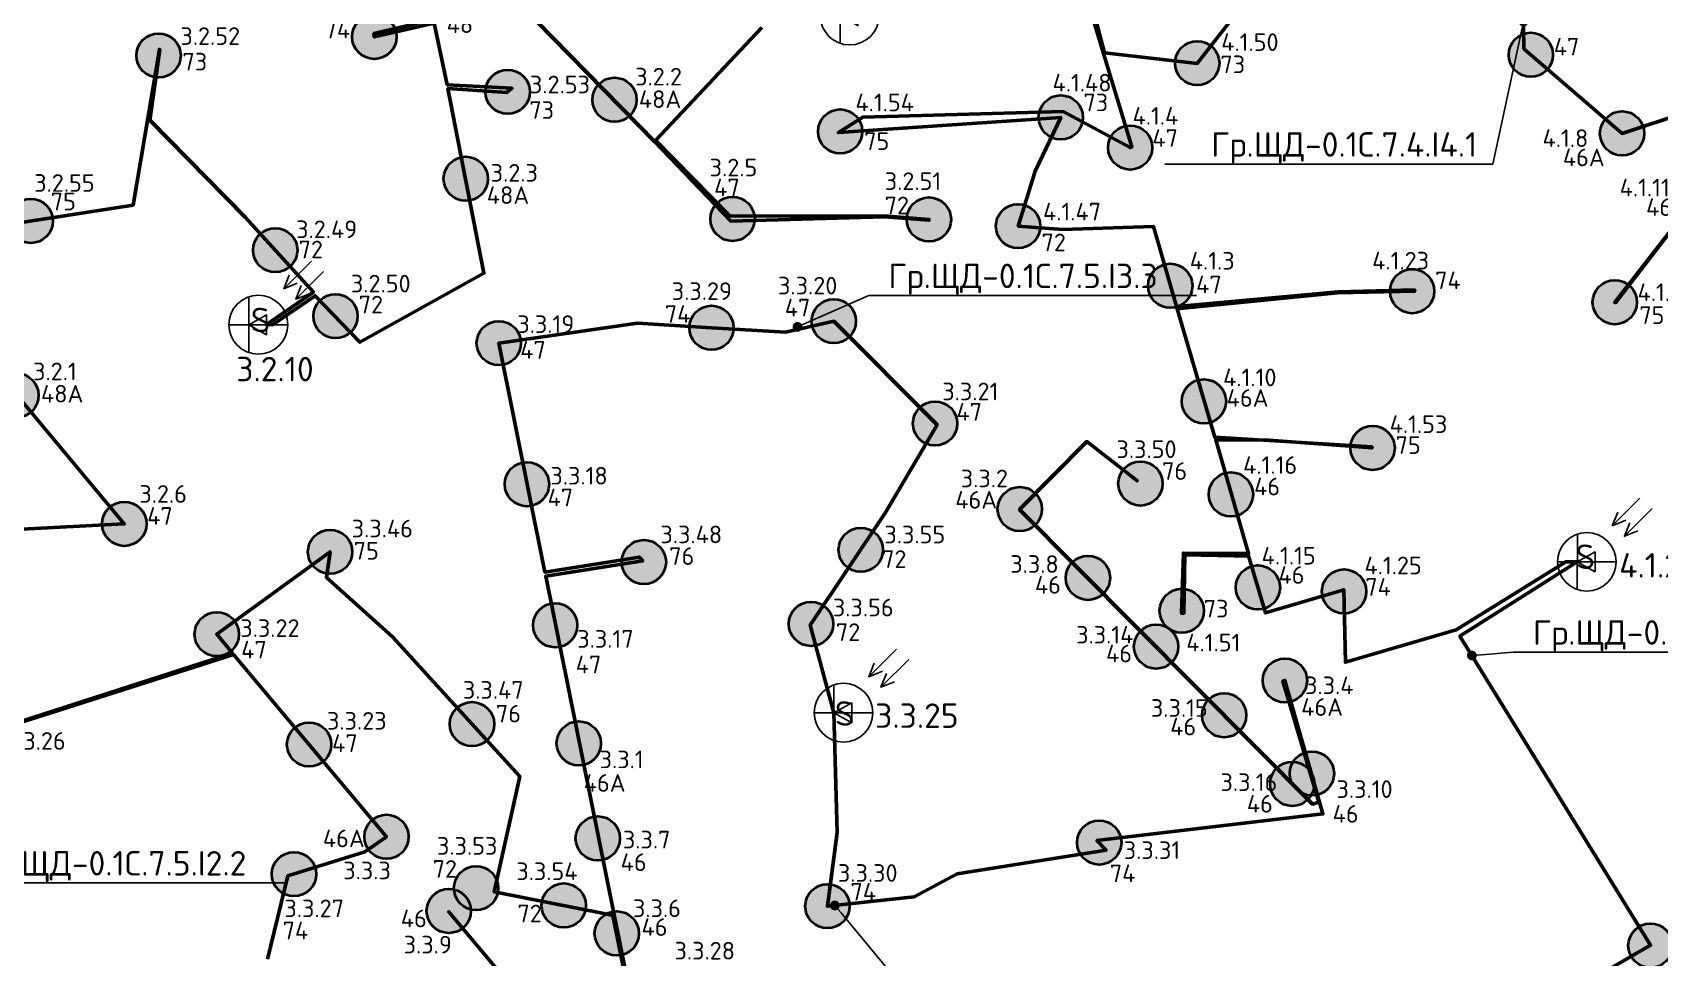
# Model space of a CAD drawing. Header units: millimetres. Extents: x -813692 to 807431, y 0 to 1813163.
# Drawn here: x 35330 to 51945, y 801777 to 811229 of the extents above; entities that cross this region are included whole.
import ezdxf
from ezdxf import colors
from ezdxf.entities.mleader import LeaderData, LeaderLine
from ezdxf.math import Vec2, Vec3

# ---------------------------------------------------------------- set-up
doc = ezdxf.new("R2010")
doc.units = ezdxf.units.MM
for name, color, linetype, lineweight in [('0_Авт.', 10, 'Continuous', 5), ('_Гр.ЩД-0.1С.7.4.I4.1', 6, 'Continuous', 50), ('_Гр.ЩД-0.1С.7.5.I2.2', 6, 'Continuous', 50), ('_Гр.ЩД-0.1С.7.5.I3.2', 6, 'Continuous', 50), ('_Гр.ЩД-0.1С.7.5.I3.3', 6, 'Continuous', 50), ('_освещение_dali', 3, 'Continuous', 50), ('A-ANNO-DIMS', 7, 'Continuous', 9), ('АР_монолит', 252, 'Continuous', 50)]:
    doc.layers.add(name, color=color, linetype=linetype, lineweight=lineweight)
for name, color, linetype, lineweight, true_color in [('DLX_LUM 1', 7, 'Continuous', 40, 0x130bf4), ('DLX_LUM 10', 7, 'Continuous', 40, 0x130bf4), ('DLX_LUM 14', 7, 'Continuous', 40, 0x130bf4), ('DLX_LUM 17', 7, 'Continuous', 40, 0x130bf4), ('DLX_LUM 18', 7, 'Continuous', 40, 0x130bf4), ('DLX_LUM 21', 7, 'Continuous', 40, 0x130bf4), ('DLX_LUM 5', 7, 'Continuous', 40, 0xfb3904), ('DLX_LUM 6', 7, 'Continuous', 40, 0x130bf4), ('DLX_LUM 8', 7, 'Continuous', 40, 0xfa2205), ('DLX_LUM 9', 7, 'Continuous', 40, 0x130bf4)]:
    doc.layers.add(name, color=color, linetype=linetype, lineweight=lineweight, true_color=true_color)
doc.layers.add('Вставка', color=252, linetype='Continuous')
doc.styles.add('GOST 2.304', font='GOST Common.ttf')
doc.styles.add('ISOCPEUR', font='isocpeur.ttf')
doc.styles.add('TableTextStyle', font='isocpeur.ttf')
doc.linetypes.add('Truba', pattern='A,3e-05,[4,MSH_7,S=1,R=0,X=0,Y=0],-3.022072', length=3.022102)
doc.linetypes.add('Проводка в лотке', pattern='A,7.5,[130,ltypeshp.shx,S=0.5,R=0,X=0,Y=0],1,[130,ltypeshp.shx,S=1,R=90,X=0,Y=-0.5],1,[130,ltypeshp.shx,S=0.5,R=0,X=0,Y=0],7.5', length=17)
doc.dimstyles.new('М-200', dxfattribs={"dimtxt": 400, "dimasz": 160, "dimexe": 200, "dimexo": 400, "dimgap": 50, "dimtad": 1, "dimdec": 0, "dimzin": 0, "dimdsep": 46, "dimtxsty": 'GOST 2.304', "dimblk": 'ARCHTICK', "dimcen": 180, "dimdle": 200, "dimadec": 0, "dimazin": 0, "dimtfac": 1, "dimtdec": 0, "dimtmove": 1, "dimatfit": 0, "dimfxl": 1, "dimtolj": 1, "dimtzin": 0, "dimarcsym": 0})

# ---------------------------------------------------------------- blocks, each defined once
blk = doc.blocks.new('_ArchTick')
at = {"color": 0, "linetype": 'ByBlock', "const_width": 0.15}
blk.add_lwpolyline([(-0.5, -0.5), (0.5, 0.5)], dxfattribs=at)
blk = doc.blocks.new('*D38')
at = {"layer": 'A-ANNO-DIMS', "color": 0, "lineweight": -2, "transparency": 16777216}
blk.add_arc((-165704, -113309), 107894, 270, 326, dxfattribs=at)
at = {"layer": 'Defpoints', "color": 0, "lineweight": 30, "transparency": 16777216}
for p in [(-165704, -113309), (-165704, -113309), (-75741, -173990), (-131171, -215528), (-165704, -221903)]:
    blk.add_point(p, dxfattribs=at)
at = {"layer": 'A-ANNO-DIMS', "color": 0, "lineweight": -2, "transparency": 16777216, "xscale": 160, "yscale": 160, "zscale": 160}
for p, rotation in [((-76255, -173643), 55.99999895826774), ((-165704, -221203), 179.9999981265246)]:
    blk.add_blockref('_ArchTick', p, dxfattribs=dict(at, rotation=rotation))
at = {"layer": 'A-ANNO-DIMS', "color": 0, "transparency": 16777216, "insert": (-114300, -207822), "char_height": 400, "attachment_point": 5, "rotation": 28.5412, "style": 'GOST 2.304'}
blk.add_mtext('\\A1;56,0%%D', dxfattribs=at)
blk = doc.blocks.new('A$C85fa3c5e')
at = {"layer": '0_Авт.', "color": 6, "lineweight": 25, "ltscale": 100}
for points in [[(5.42, 6.5), (2.59, 3.68), (3.15, 5.07)], [(5.42, 6.5), (2.59, 3.68), (3.98, 4.24)], [(6.66, 5.43), (3.83, 2.6), (4.39, 3.99)], [(6.66, 5.43), (3.83, 2.6), (5.22, 3.16)], [(-0.97, 2.84), (-0.98, -2.84)], [(-3, 0), (3, 0)], [(-0.98, 0), (0.85, 1), (0.85, -0.01)], [(-0.98, 0), (0.84, -1.02), (0.85, -0.01)]]:
    blk.add_lwpolyline(points, dxfattribs=at)
blk.add_circle((0, 0), 3, dxfattribs=at)
blk = doc.blocks.new('DIC11')
at = {"lineweight": 0, "ltscale": 100, "style": 'TableTextStyle'}
for tag, p, height in [('74', (-2752, 4217, -497), 180), ('47', (-1667, 4273, -497), 180), ('47', (-4329, 3879, -497), 180), ('47', (11, 3191, -497), 180), ('76', (1789, 2601, -497), 180), ('47', (-3991, 2330, -497), 180), ('46А', (200, 2302, -497), 180), ('75', (-6020, 1790, -497), 180), ('76', (-2868, 1730, -497), 180), ('72', (-580, 1729, -497), 180), ('46', (705, 1428, -497), 180), ('72', (-1107, 983, -497), 180), ('47', (-7158, 773, -497), 180), ('47', (-3717, 663, -497), 180), ('46', (1378, 706, -497), 180), ('46А', (3715, 188, -497), 180), ('76', (-4885, 141, -497), 180), ('47', (-6273, -174, -497), 180), ('S', (-675, -156), 250), ('46', (2141, -44, -497), 180), ('74', (-9554, -380, -497), 180), ('46А', (-3489, -569, -497), 180), ('46', (2852, -801, -497), 180), ('46', (4037, -872, -497), 180), ('72', (-5150, -1452, -497), 180), ('46', (-3251, -1388, -497), 180), ('74', (1864, -1496, -497), 180), ('46А', (-6107, -1703, -497), 180), ('72', (-4340, -1712, -497), 180), ('74', (-1055, -1729, -497), 180), ('74', (-6708, -2091, -497), 180), ('46', (-3148, -2090, -497), 180), ('46', (-5490, -2461, -497), 180), ('74', (-2724, -2523, -497), 180), ('S', (-8283, -2844), 250), ('46', (-4164, -2810, -497), 180), ('72', (-4711, -3263, -497), 180), ('46А', (-2887, -3437, -497), 180), ('76', (-6450, -3812, -497), 180), ('46', (-4167, -3981, -497), 180), ('46', (-2681, -4235, -497), 180), ('46', (-3210, -4723, -497), 180), ('72', (-3860, -4925, -497), 180), ('47.2', (1999, -5649, -497), 180), ('47.2', (-759, -7057, -497), 180), ('47.2', (3016, -7566, -497), 180), ('47.2А', (-3561, -8375, -497), 180), ('47.2', (196, -9006, -497), 180), ('47.2', (-6404, -9601, -497), 180), ('47.2', (-2670, -10353, -497), 180), ('47.2', (-9285, -10735, -497), 180), ('47.2', (-5577, -11608, -497), 180), ('47.2А', (-12580, -11902, -497), 180), ('47.2', (-14768, -12603, -497), 180), ('47.2', (-8524, -12767, -497), 180), ('47.2', (-11894, -13961, -497), 180), ('47.2', (-14132, -14677, -497), 180)]:
    blk.add_attdef(tag, p, '', height=height, dxfattribs=at)
at = {"layer": '_освещение_dali', "color": 18, "true_color": 0x000000, "style": 'TableTextStyle'}
for s, p in [('74', (-2823, 3983, -497)), ('47', (-1598, 4048, -497)), ('47', (-4300, 3616, -497)), ('47', (155, 2983, -497)), ('76', (2255, 2378, -497)), ('47', (-4020, 2108, -497)), ('46А', (143, 2084, -497)), ('75', (-6000, 1563, -497)), ('76', (-2778, 1509, -497)), ('72', (-604, 1478, -497)), ('46', (957, 1215, -497)), ('72', (-1076, 732, -497)), ('47', (-7149, 553, -497)), ('46', (1683, 514, -497)), ('47', (-3733, 401, -497)), ('76', (-4548, -101, -497)), ('46А', (3676, -34, -497)), ('46', (2338, -233, -497)), ('47', (-6221, -403, -497)), ('46А', (-3651, -809, -497)), ('46', (3121, -1022, -497)), ('46', (3997, -1125, -497)), ('46А', (-6315, -1376, -497)), ('46', (-3274, -1619, -497)), ('72', (-5194, -1688, -497)), ('74', (1722, -1733, -497)), ('74', (-927, -1920, -497)), ('72', (-4328, -2143, -497)), ('74', (-6726, -2317, -497)), ('46', (-5519, -2194, -497)), ('46', (-3061, -2282, -497))]:
    blk.add_text(s, height=180, dxfattribs=at).set_placement(p)
blk = doc.blocks.new('DIC10')
at = {"lineweight": 0, "ltscale": 100, "style": 'TableTextStyle'}
for tag, p in [('80А', (5421, 6400, -497)), ('80А', (5175, 6272, -497)), ('80А', (4683, 6016, -497)), ('80А', (4929, 6144, -497)), ('80А', (4438, 5888, -497)), ('80А', (4192, 5760, -497)), ('80А', (3946, 5633, -497)), ('80', (5657, 4425, -497)), ('80', (5166, 4170, -497)), ('80', (5412, 4297, -497)), ('80', (4920, 4042, -497)), ('80', (4674, 3914, -497)), ('80', (4428, 3787, -497)), ('80', (4183, 3659, -497)), ('80', (5862, 2558, -497)), ('80', (5616, 2431, -497)), ('80', (5125, 2175, -497)), ('80', (5370, 2303, -497)), ('80', (4879, 2047, -497)), ('80', (4633, 1919, -497)), ('80', (4387, 1791, -497)), ('80', (7701, 950, -497)), ('80', (7210, 694, -497)), ('80', (7455, 822, -497)), ('80', (6964, 566, -497)), ('80', (6718, 438, -497)), ('80', (6227, 181, -497)), ('80', (6473, 309, -497))]:
    blk.add_attdef(tag, p, '', height=180, rotation=345, dxfattribs=at)
for tag, p, height in [('48', (10262, 172, -497), 180), ('71', (10371, -633, -497), 180), ('48', (9140, -775, -497), 180), ('76', (8863, -1843, -497), 180), ('76', (11335, -2409, -497), 180), ('48А', (9660, -2696, -497), 180), ('75', (6712, -2890, -497), 180), ('48', (4652, -3312, -497), 180), ('74', (2829, -3936, -497), 180), ('48', (4108, -3924, -497), 180), ('S', (8555, -4105), 250), ('73', (1370, -4258, -497), 180), ('73', (4940, -4752, -497), 180), ('48А', (6014, -4672, -497), 180), ('48А', (4539, -5655, -497), 180), ('47', (6775, -5601, -497), 180), ('75', (-123, -5758, -497), 180), ('72', (8563, -5740, -497), 180), ('48', (-1454, -6122, -497), 180), ('74', (-3258, -6305, -497), 180), ('72', (2552, -6232, -497), 180), ('72', (3111, -6786, -497), 180), ('48', (-2001, -6927, -497), 180), ('S', (1941, -7695), 250), ('48А', (-134, -7684, -497), 180), ('76', (-1264, -7858, -497), 180), ('48А', (-1860, -8913, -497), 180), ('47', (951, -8936, -497), 180)]:
    blk.add_attdef(tag, p, '', height=height, dxfattribs=at)
at = {"layer": '_освещение_dali', "color": 18, "true_color": 0x000000, "style": 'TableTextStyle'}
for s, p in [('48', (4089, -4136, -497)), ('74', (2842, -4190, -497)), ('73', (1391, -4519, -497)), ('48А', (6052, -4902, -497)), ('73', (4933, -5013, -497)), ('47', (6821, -5804, -497)), ('75', (46, -5948, -497)), ('48А', (4499, -5883, -497)), ('72', (8562, -5988, -497)), ('72', (2577, -6438, -497)), ('72', (3191, -7001, -497)), ('48А', (-54, -7912, -497)), ('47', (1031, -9161, -497))]:
    blk.add_text(s, height=180, dxfattribs=at).set_placement(p)
blk = doc.blocks.new('DIC20')
at = {"lineweight": 0, "ltscale": 100, "style": 'TableTextStyle'}
for tag, p, height in [('46', (-6410, 8188, -497), 180), ('73', (-8231, 5896, -497), 180), ('S', (-6582, 4062), 250), ('48А', (-7843, 3489, -497), 180), ('47', (-6088, 3237, -497), 180), ('47.2А', (12145, 3233), 180), ('76', (-3761, 2855, -497), 180), ('47', (-5070, 2266, -497), 180), ('47', (6554, 2093, -497), 180), ('47', (5663, 1762, -497), 180), ('47', (-8385, 1579, -497), 180), ('47', (-3761, 1090, -497), 180), ('47.2', (13667, 1035, -497), 180), ('73', (-7051, 900, -497), 180), ('46', (-334, 786, -497), 180), ('47.2', (10029, 693, -497), 180), ('73', (-8773, 487, -497), 180), ('74', (-2555, 615, -497), 180), ('75', (-10786, 285, -497), 180), ('47', (-7957, 148, -497), 180), ('46А', (-3769, -80, -497), 180), ('46', (-145, -161, -497), 180), ('46', (-2982, -585, -497), 180), ('71', (-1214, -587, -497), 180), ('47.2А', (8628, -595, -497), 180), ('72', (-8870, -831, -497), 180), ('47.2', (11449, -948, -497), 180), ('46А', (69, -1132, -497), 180), ('47', (-7372, -1333, -497), 180), ('74', (-5509, -1332, -497), 180), ('75', (-2799, -1654, -497), 180), ('46', (-1807, -1656, -497), 180), ('47.2А', (7124, -1763, -497), 180), ('46', (-1084, -2326, -497), 180), ('47.2', (10017, -2263, -497), 180), ('46', (543, -2362, -497), 180), ('46А', (-7031, -2525, -497), 180), ('75', (-5331, -3003, -497), 180), ('46', (-318, -2997, -497), 180), ('47.2', (5629, -2919, -497), 180), ('46', (-6827, -3421, -497), 180), ('47.2', (8477, -3458, -497), 180), ('46', (-6638, -4347, -497), 180), ('74', (-5588, -4447, -497), 180), ('S', (-2987, -4480), 250), ('47.2', (6949, -4641, -497), 180), ('47.2А', (2811, -5000, -497), 180), ('73', (-7408, -5235, -497), 180), ('47.2', (264, -6748, -497), 180), ('47.2', (4071, -6767, -497), 180), ('47.2', (-2350, -8420, -497), 180), ('47.2', (1463, -8557, -497), 180), ('47.2А', (-5005, -10000, -497), 180), ('47.2', (-1207, -10264, -497), 180), ('47.2', (-3926, -11883, -497), 180)]:
    blk.add_attdef(tag, p, '', height=height, dxfattribs=at)
at = {"layer": '_Гр.ЩД-0.1С.7.4.I4.1', "color": 18, "true_color": 0x000000, "style": 'TableTextStyle'}
for s, p in [('47', (-3655, 854, -497)), ('73', (-7059, 674, -497)), ('73', (-8458, 285, -497)), ('75', (-10697, -111, -497)), ('47', (-7754, -79, -497)), ('46А', (-3562, -277, -497)), ('46', (-2712, -785, -497)), ('72', (-8886, -1146, -497)), ('47', (-7307, -1576, -497)), ('74', (-4866, -1533, -497)), ('75', (-2781, -1889, -497)), ('46А', (-6995, -2735, -497)), ('75', (-5270, -3217, -497)), ('46', (-6715, -3640, -497)), ('46', (-6466, -4544, -497)), ('74', (-5580, -4666, -497)), ('73', (-7229, -4888, -497))]:
    blk.add_text(s, height=180, dxfattribs=at).set_placement(p)
blk = doc.blocks.new('_Dot')
at = {"color": 0, "linetype": 'ByBlock', "lineweight": -2}
blk.add_line((-0.5, 0), (-1, 0), dxfattribs=at)
at = {"color": 0, "linetype": 'ByBlock', "const_width": 0.5}
blk.add_lwpolyline([(-0.25, 0, 1), (0.25, 0, 1)], format="xyb", close=True, dxfattribs=at)
blk = doc.blocks.new('A$Cab2378fa')
at = {"lineweight": 25}
h = blk.add_hatch(color=256, dxfattribs=at)
h.paths.add_polyline_path([(162, -157, 0.442338), (148, 178), (0, 0)])
h.paths.add_polyline_path([(-142, -170), (0, 0), (-163, 158, 0.430096)])
at = {"lineweight": 25, "true_color": 0xfff5f5}
h = blk.add_hatch(color=7, dxfattribs=at)
h.dxf.hatch_style = 1
h.paths.add_polyline_path([(0, 0), (-142, -170, 0.174923), (3, -222, 0.197808), (162, -157)])
h.paths.add_polyline_path([(-163, 158), (0, 0), (148, 178, 0.175398), (3, 230, 0.209014)])
blk.add_circle((3, 4), 226)
blk = doc.blocks.new('Оси200')
at = {"layer": 'A-ANNO-DIMS'}
dim = blk.add_angular_dim_2l(base=(-131171, -215527.9), line1=((-165703.8, -113309.3), (-75741.3, -173989.8)), line2=((-165703.8, -113309.3), (-165703.8, -221903.3)), text='56,0%%D', dimstyle='М-200', override={"dimadec": 2, "dimtmove": 2}, dxfattribs=at)
dim.commit()
dim.dimension.update_dxf_attribs({"geometry": '*D38', "text_midpoint": (-114299.5, -207822), "dimtype": 130})
blk = doc.blocks.new('A$C6724712c')
at = {"layer": 'A-ANNO-DIMS', "color": 18, "lineweight": 0, "true_color": 0x000000}
blk.add_blockref('Оси200', (433047.4, 279674.7), dxfattribs=at)

msp = doc.modelspace()

# ---------------------------------------------------------------- block references
at = {"layer": 'Вставка', "linetype": 'Truba', "lineweight": 30, "ltscale": 100}
msp.add_blockref('A$C6724712c', (-266052.4, 717506.5), dxfattribs=at)

# ---------------------------------------------------------------- next in the draw order: linework, layer by layer
at = {"layer": '_Гр.ЩД-0.1С.7.4.I4.1', "ltscale": 100}
for points in [[(50532.1, 812910.4), (50560.5, 811063.5), (51562.9, 810198.5), (51769.6, 810266.1), (52514.5, 810512)], [(49159.3, 800339.7), (51854.7, 801903.1), (50944.1, 803379.3), (49906.3, 805061.8), (51105.6, 805821), (50987.3, 805821), (49867.2, 805125.1), (48738.5, 804793.6), (48720.8, 805535.2), (47921, 805298.6), (47749.3, 805883.3), (47600.8, 805883.3), (47096.2, 805891.4), (47086.6, 805292.6), (47063.9, 805294.4), (47083.5, 805909.7), (47749.3, 805904.8), (47413.4, 807067.3), (47960.3, 807062.8), (49006.5, 806984.1), (49010, 806995.3), (47402.9, 807092.7), (47018.6, 808404.7), (48661.3, 808568.7), (49446.6, 808585.5), (49444.6, 808599.2), (48661, 808580.1), (47011.3, 808429.2), (46777.8, 809246.8), (45848.9, 809214.7), (45396, 809251.3), (45570.6, 809813.4), (45830.3, 810362), (43560.2, 810207.2), (43810.5, 810364.6), (45855.8, 810420.6), (46539.4, 810053.3), (46556.5, 810059.7), (46129.6, 811465)], [(46157.6, 811473.1), (46278.1, 811022.3), (47225.3, 810913.6), (47597.4, 811393.9)], [(52138.8, 809306.8), (51488.1, 808472.6), (51496.2, 808467.7), (52319.7, 809534.9)]]:
    msp.add_lwpolyline(points, dxfattribs=at)
at = {"layer": '_Гр.ЩД-0.1С.7.5.I3.2', "ltscale": 100}
for points in [[(42778.8, 811281.2), (41692.4, 810124.2), (42452, 809351.1), (44030.4, 809355.9), (44484.9, 809318.9), (44484.2, 809310.6), (44029.5, 809344.7), (42460.3, 809302.7), (41680.2, 810116.4), (39268.3, 812580.2)], [(39425.3, 811362), (38816.1, 811218.6), (38820.6, 811184.4), (39433.3, 811323.4), (39564.5, 810694.6), (40225.6, 810660.3), (40173.1, 810614.7), (39571.6, 810656.2), (39940.3, 808769.2), (38672.7, 808064.1), (38217, 808539.6), (37779.9, 808243.6), (37721, 808244.3), (38198.6, 808577.3), (37502, 809341.7), (36526.9, 810335), (36629, 811056.5), (36625.1, 811057), (36357.1, 809465.2), (34266.1, 809141.1)], [(34050.2, 808866.3), (36267.5, 806207.8), (34371.2, 806110.1)]]:
    msp.add_lwpolyline(points, dxfattribs=at)
at = {"layer": '_Гр.ЩД-0.1С.7.5.I3.3', "ltscale": 100}
for points in [[(46620.8, 806639.8), (46095.7, 807049.6), (45410.9, 806354.4), (48400, 803344.2), (48466, 803365.6), (48099.1, 804601), (48120.2, 804608.1), (48508.5, 803245), (46200.1, 802971.1), (46293.5, 802873.3), (44774, 802631.5), (44332.5, 802396.7), (43447.4, 802301.5), (43545.6, 803053.1), (43514, 804278.9), (43272.2, 805174.5), (44039.5, 806323.4), (44568, 807221.4), (43512.8, 808279), (43020.3, 808166.6), (42263.6, 808212.2), (41507, 808257.5), (40091.4, 808054.5), (40563.5, 805716.2), (41527.4, 805869.7), (41561.1, 805829.9), (40571.8, 805675), (41417.3, 801487.1)], [(41684.5, 800082.1), (41255.9, 802205.6), (41163.1, 802227.5), (40044.5, 802448), (40306.1, 803628), (39004.6, 805053.8), (38331, 805660.4), (38368.3, 805922.8), (37211.1, 805080.6), (37373.3, 804886.3), (34795, 804056.7)], [(34796.2, 804049.8), (35527.2, 804280.5), (37381.7, 804873.1), (38944.7, 803010.7), (38723.1, 802857), (37937.9, 802611.5), (37730.8, 801761.4)], [(40062.2, 801671.7), (39578.7, 802247), (41456.4, 800012.7)]]:
    msp.add_lwpolyline(points, dxfattribs=at)

# ---------------------------------------------------------------- next in the draw order: block references
at = {"layer": '0_Авт.', "color": 3, "linetype": 'Проводка в лотке', "ltscale": 100, "xscale": 100, "yscale": 100, "zscale": 100}
for p in [(43675.4, 811402.2), (37636.1, 808243.6), (51203.2, 805821), (43611.6, 804278.8)]:
    msp.add_blockref('A$C85fa3c5e', p, dxfattribs=at)
at = {"layer": '_Гр.ЩД-0.1С.7.4.I4.1', "color": 3, "lineweight": 0}
ref = msp.add_blockref('DIC20', (54520, 810140), dxfattribs=at)
ref.add_attrib('S', '4.1.21', (51533, 805659.9), dxfattribs={"layer": '0', "lineweight": 0, "ltscale": 100, "height": 250, "style": 'TableTextStyle'})
ref.add_attrib('74', '4.1.23', (49010.9, 808807.7, -497), dxfattribs={"layer": '0', "lineweight": 0, "ltscale": 100, "height": 180, "style": 'TableTextStyle'})
ref.add_attrib('74', '4.1.25', (48932.2, 805693.2, -497), dxfattribs={"layer": '0', "lineweight": 0, "ltscale": 100, "height": 180, "style": 'TableTextStyle'})
ref.add_attrib('47', '4.1.3', (47148.1, 808806.6, -497), dxfattribs={"layer": '0', "lineweight": 0, "ltscale": 100, "height": 180, "style": 'TableTextStyle'})
ref.add_attrib('47', '4.1.4', (46563.5, 810287.5, -497), dxfattribs={"layer": '0', "lineweight": 0, "ltscale": 100, "height": 180, "style": 'TableTextStyle'})
ref.add_attrib('46А', '4.1.8', (50750.8, 810059.7, -497), dxfattribs={"layer": '0', "lineweight": 0, "ltscale": 100, "height": 180, "style": 'TableTextStyle'})
ref.add_attrib('46А', '4.1.10', (47488.8, 807614.7, -497), dxfattribs={"layer": '0', "lineweight": 0, "ltscale": 100, "height": 180, "style": 'TableTextStyle'})
ref.add_attrib('46', '4.1.11', (51538.4, 809555.1, -497), dxfattribs={"layer": '0', "lineweight": 0, "ltscale": 100, "height": 180, "style": 'TableTextStyle'})
ref.add_attrib('46', '4.1.15', (47881.8, 805793, -497), dxfattribs={"layer": '0', "lineweight": 0, "ltscale": 100, "height": 180, "style": 'TableTextStyle'})
ref.add_attrib('46', '4.1.16', (47693, 806719, -497), dxfattribs={"layer": '0', "lineweight": 0, "ltscale": 100, "height": 180, "style": 'TableTextStyle'})
ref.add_attrib('72', '4.1.47', (45649.6, 809309, -497), dxfattribs={"layer": '0', "lineweight": 0, "ltscale": 100, "height": 180, "style": 'TableTextStyle'})
ref.add_attrib('73', '4.1.48', (45746.8, 810626.6, -497), dxfattribs={"layer": '0', "lineweight": 0, "ltscale": 100, "height": 180, "style": 'TableTextStyle'})
ref.add_attrib('73', '4.1.50', (47469.3, 811040.5, -497), dxfattribs={"layer": '0', "lineweight": 0, "ltscale": 100, "height": 180, "style": 'TableTextStyle'})
ref.add_attrib('73', '4.1.51', (47112.3, 804905.2, -497), dxfattribs={"layer": '0', "lineweight": 0, "ltscale": 100, "height": 180, "style": 'TableTextStyle'})
ref.add_attrib('75', '4.1.52', (51721.1, 808485.6, -497), dxfattribs={"layer": '0', "lineweight": 0, "ltscale": 100, "height": 180, "style": 'TableTextStyle'})
ref.add_attrib('75', '4.1.53', (49189.3, 807136.9, -497), dxfattribs={"layer": '0', "lineweight": 0, "ltscale": 100, "height": 180, "style": 'TableTextStyle'})
ref.add_attrib('75', '4.1.54', (43733.8, 810424.5, -497), dxfattribs={"layer": '0', "lineweight": 0, "ltscale": 100, "height": 180, "style": 'TableTextStyle'})
at = {"layer": '_Гр.ЩД-0.1С.7.5.I3.2', "lineweight": 0}
ref = msp.add_blockref('DIC10', (35470, 815360), dxfattribs=at)
ref.add_attrib('S', '3.2.10', (37410.8, 807665.1), dxfattribs={"layer": '0', "lineweight": 0, "ltscale": 100, "height": 250, "style": 'TableTextStyle'})
ref.add_attrib('48А', '3.2.1', (35335.6, 807676, -497), dxfattribs={"layer": '0', "lineweight": 0, "ltscale": 100, "height": 180, "style": 'TableTextStyle'})
ref.add_attrib('48А', '3.2.2', (41484.1, 810688.1, -497), dxfattribs={"layer": '0', "lineweight": 0, "ltscale": 100, "height": 180, "style": 'TableTextStyle'})
ref.add_attrib('48А', '3.2.3', (40009.3, 809705.2, -497), dxfattribs={"layer": '0', "lineweight": 0, "ltscale": 100, "height": 180, "style": 'TableTextStyle'})
ref.add_attrib('47', '3.2.5', (42245.2, 809759.3, -497), dxfattribs={"layer": '0', "lineweight": 0, "ltscale": 100, "height": 180, "style": 'TableTextStyle'})
ref.add_attrib('47', '3.2.6', (36420.9, 806423.9, -497), dxfattribs={"layer": '0', "lineweight": 0, "ltscale": 100, "height": 180, "style": 'TableTextStyle'})
ref.add_attrib('72', '3.2.49', (38021.9, 809128.3, -497), dxfattribs={"layer": '0', "lineweight": 0, "ltscale": 100, "height": 180, "style": 'TableTextStyle'})
ref.add_attrib('72', '3.2.50', (38581.3, 808573.5, -497), dxfattribs={"layer": '0', "lineweight": 0, "ltscale": 100, "height": 180, "style": 'TableTextStyle'})
ref.add_attrib('72', '3.2.51', (44033.2, 809620.1, -497), dxfattribs={"layer": '0', "lineweight": 0, "ltscale": 100, "height": 180, "style": 'TableTextStyle'})
ref.add_attrib('73', '3.2.52', (36840.4, 811102.5, -497), dxfattribs={"layer": '0', "lineweight": 0, "ltscale": 100, "height": 180, "style": 'TableTextStyle'})
ref.add_attrib('73', '3.2.53', (40409.6, 810607.7, -497), dxfattribs={"layer": '0', "lineweight": 0, "ltscale": 100, "height": 180, "style": 'TableTextStyle'})
ref.add_attrib('75', '3.2.55', (35347, 809601.5, -497), dxfattribs={"layer": '0', "lineweight": 0, "ltscale": 100, "height": 180, "style": 'TableTextStyle'})
at = {"layer": '_Гр.ЩД-0.1С.7.5.I3.3', "lineweight": 0}
ref = msp.add_blockref('DIC11', (44610, 804280), dxfattribs=at)
ref.add_attrib('S', '3.3.25', (43935.4, 804123.6), dxfattribs={"layer": '0', "lineweight": 0, "ltscale": 100, "height": 250, "style": 'TableTextStyle'})
ref.add_attrib('74', '3.3.26', (35055.9, 803899.9, -497), dxfattribs={"layer": '0', "lineweight": 0, "ltscale": 100, "height": 180, "style": 'TableTextStyle'})
ref.add_attrib('74', '3.3.27', (37902.4, 802189.1, -497), dxfattribs={"layer": '0', "lineweight": 0, "ltscale": 100, "height": 180, "style": 'TableTextStyle'})
ref.add_attrib('74', '3.3.28', (41886.2, 801756.7, -497), dxfattribs={"layer": '0', "lineweight": 0, "ltscale": 100, "height": 180, "style": 'TableTextStyle'})
ref.add_attrib('74', '3.3.29', (41858.1, 808496.5, -497), dxfattribs={"layer": '0', "lineweight": 0, "ltscale": 100, "height": 180, "style": 'TableTextStyle'})
ref.add_attrib('74', '3.3.30', (43554.5, 802550.6, -497), dxfattribs={"layer": '0', "lineweight": 0, "ltscale": 100, "height": 180, "style": 'TableTextStyle'})
ref.add_attrib('74', '3.3.31', (46474.1, 802784.2, -497), dxfattribs={"layer": '0', "lineweight": 0, "ltscale": 100, "height": 180, "style": 'TableTextStyle'})
ref.add_attrib('47', '3.3.17', (40892.9, 804943, -497), dxfattribs={"layer": '0', "lineweight": 0, "ltscale": 100, "height": 180, "style": 'TableTextStyle'})
ref.add_attrib('47', '3.3.18', (40618.7, 806610, -497), dxfattribs={"layer": '0', "lineweight": 0, "ltscale": 100, "height": 180, "style": 'TableTextStyle'})
ref.add_attrib('47', '3.3.19', (40280.6, 808159.3, -497), dxfattribs={"layer": '0', "lineweight": 0, "ltscale": 100, "height": 180, "style": 'TableTextStyle'})
ref.add_attrib('47', '3.3.20', (42943.3, 808552.6, -497), dxfattribs={"layer": '0', "lineweight": 0, "ltscale": 100, "height": 180, "style": 'TableTextStyle'})
ref.add_attrib('47', '3.3.21', (44620.9, 807471.1, -497), dxfattribs={"layer": '0', "lineweight": 0, "ltscale": 100, "height": 180, "style": 'TableTextStyle'})
ref.add_attrib('47', '3.3.22', (37451.8, 805053.3, -497), dxfattribs={"layer": '0', "lineweight": 0, "ltscale": 100, "height": 180, "style": 'TableTextStyle'})
ref.add_attrib('47', '3.3.23', (38337.1, 804105.6, -497), dxfattribs={"layer": '0', "lineweight": 0, "ltscale": 100, "height": 180, "style": 'TableTextStyle'})
ref.add_attrib('46А', '3.3.1', (41121.2, 803711.4, -497), dxfattribs={"layer": '0', "lineweight": 0, "ltscale": 100, "height": 180, "style": 'TableTextStyle'})
ref.add_attrib('46А', '3.3.2', (44809.6, 806582.2, -497), dxfattribs={"layer": '0', "lineweight": 0, "ltscale": 100, "height": 180, "style": 'TableTextStyle'})
ref.add_attrib('46А', '3.3.3', (38503.3, 802576.7, -497), dxfattribs={"layer": '0', "lineweight": 0, "ltscale": 100, "height": 180, "style": 'TableTextStyle'})
ref.add_attrib('46А', '3.3.4', (48325.5, 804468.3, -497), dxfattribs={"layer": '0', "lineweight": 0, "ltscale": 100, "height": 180, "style": 'TableTextStyle'})
ref.add_attrib('46', '3.3.6', (41462, 802190.2, -497), dxfattribs={"layer": '0', "lineweight": 0, "ltscale": 100, "height": 180, "style": 'TableTextStyle'})
ref.add_attrib('46', '3.3.7', (41359, 802891.8, -497), dxfattribs={"layer": '0', "lineweight": 0, "ltscale": 100, "height": 180, "style": 'TableTextStyle'})
ref.add_attrib('46', '3.3.8', (45314.6, 805707.9, -497), dxfattribs={"layer": '0', "lineweight": 0, "ltscale": 100, "height": 180, "style": 'TableTextStyle'})
ref.add_attrib('46', '3.3.9', (39120.4, 801818.6, -497), dxfattribs={"layer": '0', "lineweight": 0, "ltscale": 100, "height": 180, "style": 'TableTextStyle'})
ref.add_attrib('46', '3.3.10', (48646.7, 803407.9, -497), dxfattribs={"layer": '0', "lineweight": 0, "ltscale": 100, "height": 180, "style": 'TableTextStyle'})
ref.add_attrib('46', '3.3.14', (45987.8, 804985.5, -497), dxfattribs={"layer": '0', "lineweight": 0, "ltscale": 100, "height": 180, "style": 'TableTextStyle'})
ref.add_attrib('46', '3.3.15', (46750.8, 804236.5, -497), dxfattribs={"layer": '0', "lineweight": 0, "ltscale": 100, "height": 180, "style": 'TableTextStyle'})
ref.add_attrib('46', '3.3.16', (47462.1, 803478.9, -497), dxfattribs={"layer": '0', "lineweight": 0, "ltscale": 100, "height": 180, "style": 'TableTextStyle'})
ref.add_attrib('76', '3.3.47', (39724.6, 804421.5, -497), dxfattribs={"layer": '0', "lineweight": 0, "ltscale": 100, "height": 180, "style": 'TableTextStyle'})
ref.add_attrib('76', '3.3.48', (41742.2, 806010.3, -497), dxfattribs={"layer": '0', "lineweight": 0, "ltscale": 100, "height": 180, "style": 'TableTextStyle'})
ref.add_attrib('76', '3.3.50', (46399.5, 806881.2, -497), dxfattribs={"layer": '0', "lineweight": 0, "ltscale": 100, "height": 180, "style": 'TableTextStyle'})
ref.add_attrib('72', '3.3.53', (39460.5, 802827.8, -497), dxfattribs={"layer": '0', "lineweight": 0, "ltscale": 100, "height": 180, "style": 'TableTextStyle'})
ref.add_attrib('72', '3.3.54', (40270.5, 802568.2, -497), dxfattribs={"layer": '0', "lineweight": 0, "ltscale": 100, "height": 180, "style": 'TableTextStyle'})
ref.add_attrib('72', '3.3.55', (44029.5, 806009.3, -497), dxfattribs={"layer": '0', "lineweight": 0, "ltscale": 100, "height": 180, "style": 'TableTextStyle'})
ref.add_attrib('72', '3.3.56', (43503.1, 805263.4, -497), dxfattribs={"layer": '0', "lineweight": 0, "ltscale": 100, "height": 180, "style": 'TableTextStyle'})
ref.add_attrib('75', '3.3.46', (38589.6, 806070.3, -497), dxfattribs={"layer": '0', "lineweight": 0, "ltscale": 100, "height": 180, "style": 'TableTextStyle'})
at = {"layer": 'DLX_LUM 1', "ltscale": 100}
for p in [(38817.6, 811180.5), (49416.1, 808581.2), (42260.7, 808208.3), (48720.6, 805514.1), (46220.3, 802947.6), (37997.3, 802625.1), (43444.4, 802297.6)]:
    msp.add_blockref('A$Cab2378fa', p, dxfattribs=at)
at = {"layer": 'DLX_LUM 10', "ltscale": 100}
for p in [(46641.5, 806615.8), (41570.5, 805814.5), (39815.2, 804158.3)]:
    msp.add_blockref('A$Cab2378fa', p, dxfattribs=at)
at = {"layer": 'DLX_LUM 14', "ltscale": 100}
for p in [(44481.9, 809315), (45391.3, 809246.8), (37806.2, 809000.8), (38420.9, 808327.1), (43784.7, 805939.3), (43277.2, 805181.5), (39856.9, 802481.5), (40751.8, 802305.4)]:
    msp.add_blockref('A$Cab2378fa', p, dxfattribs=at)
at = {"layer": 'DLX_LUM 17', "ltscale": 100}
for p in [(36614.9, 810990.4), (47221.2, 810911.9), (40179.2, 810618.8), (45827.4, 810358.1), (47063.1, 805316.3)]:
    msp.add_blockref('A$Cab2378fa', p, dxfattribs=at)
at = {"layer": 'DLX_LUM 18', "ltscale": 100}
for p in [(43575.3, 810214.6), (35308.7, 809299.3), (51485.1, 808468.7), (49012.4, 806979.7), (38365.4, 805918.9)]:
    msp.add_blockref('A$Cab2378fa', p, dxfattribs=at)
at = {"layer": 'DLX_LUM 21', "ltscale": 100}
msp.add_blockref('A$Cab2378fa', (51849.5, 801894.2), dxfattribs=at)
at = {"layer": 'DLX_LUM 5', "ltscale": 100}
for p in [(41270.6, 810538.7), (39751.6, 809731.1), (35163.3, 807517.3)]:
    msp.add_blockref('A$Cab2378fa', p, dxfattribs=at)
at = {"layer": 'DLX_LUM 6', "ltscale": 100}
for p in [(50628.5, 810998), (46536.5, 810049.4), (42475.8, 809319.9), (46946.3, 808637.7), (43509.8, 808275.1), (40088.4, 808050.5), (44543.8, 807230.2), (40376.5, 806609), (36264.6, 806203.9), (40664.5, 805167.5), (37208.1, 805076.7), (38151.7, 803949.6)]:
    msp.add_blockref('A$Cab2378fa', p, dxfattribs=at)
at = {"layer": 'DLX_LUM 8', "ltscale": 100}
for p in [(51559.9, 810194.6), (47289.2, 807456.4), (45409, 806355.9), (48117.2, 804604.2), (40905.6, 803961.4), (38941.7, 803006.8)]:
    msp.add_blockref('A$Cab2378fa', p, dxfattribs=at)
at = {"layer": 'DLX_LUM 9', "ltscale": 100}
for p in [(47565.2, 806505.7), (46105.5, 805652.3), (47841.2, 805554.9), (46801.2, 804949.7), (47496.4, 804248.1), (48393.2, 803653.4), (48191.5, 803546.5), (41099.5, 802990.6), (39578.1, 802248.4), (41293.5, 802019.8)]:
    msp.add_blockref('A$Cab2378fa', p, dxfattribs=at)

# ---------------------------------------------------------------- next in the draw order: texts
at = {"layer": 'Defpoints', "color": 61, "true_color": 0xd4e480, "style": 'TableTextStyle'}
msp.add_text('S', height=250, dxfattribs=at).set_placement((37559.4, 808166.4))
at = {"layer": 'Defpoints', "color": 133, "true_color": 0x8bcad4, "style": 'TableTextStyle'}
msp.add_text('S', height=250, dxfattribs=at).set_placement((51088.9, 805747.7))
at = {"layer": 'Defpoints', "color": 71, "true_color": 0xc4e280, "style": 'TableTextStyle'}
msp.add_text('S', height=250, dxfattribs=at).set_placement((43524.7, 804145.4))

# ---------------------------------------------------------------- next in the draw order: leaders
at = {"layer": '_Гр.ЩД-0.1С.7.4.I4.1'}
ml = msp.add_multileader_mtext('Standard', dxfattribs=at)
ml.set_content('Гр.ЩД-0.1С.7.4.I4.1', color=256, style='ISOCPEUR')
ml.set_leader_properties()
ml.set_arrow_properties(name='DOT')
ml.build(insert=Vec2(0, 0))
ml.multileader.update_dxf_attribs({"has_dogleg": 0, "text_left_attachment_type": 6, "text_right_attachment_type": 6, "arrow_head_size": 100})
ctx = ml.context
ctx.base_point, ctx.char_height, ctx.arrow_head_size, ctx.landing_gap_size, ctx.plane_origin = Vec3(47166.7, 809885.5), 250, 100, 200, Vec3(134466.8, 940368.3)
ctx.left_attachment, ctx.right_attachment = 6, 6
notes = []
notes.append((ctx, [(1, (1, 1, 0), (50249.7, 809885.5), (-1, 0), 8, [(1, [(50556.3, 811341)], 0, [])])]))
ctx.mtext.insert, ctx.mtext.flow_direction = Vec3(47366.7, 810210.5), 5
ml = msp.add_multileader_mtext('Standard', dxfattribs=at)
ml.set_content('Гр.ЩД-0.1С.7.4.I4.1', color=256, style='ISOCPEUR')
ml.set_leader_properties()
ml.set_arrow_properties(name='DOT')
ml.build(insert=Vec2(0, 0))
ml.multileader.update_dxf_attribs({"has_dogleg": 0, "text_left_attachment_type": 6, "text_right_attachment_type": 6, "arrow_head_size": 100})
ctx = ml.context
ctx.base_point, ctx.char_height, ctx.arrow_head_size, ctx.landing_gap_size, ctx.plane_origin = Vec3(50452.2, 804898.8), 250, 100, 200, Vec3(137752.3, 935381.7)
ctx.left_attachment, ctx.right_attachment = 6, 6
notes.append((ctx, [(0, (1, 1, 0), (50444.2, 804898.8), (1, 0), 8, [(1, [(50028.8, 804863.2)], 0, [])])]))
ctx.mtext.insert, ctx.mtext.flow_direction = Vec3(50652.2, 805223.8), 5
at = {"layer": '_Гр.ЩД-0.1С.7.5.I2.2'}
ml = msp.add_multileader_mtext('Standard', dxfattribs=at)
ml.set_content('Гр.ЩД-0.1С.7.5.I2.2', color=256, style='ISOCPEUR')
ml.set_leader_properties()
ml.set_arrow_properties(name='DOT')
ml.build(insert=Vec2(0, 0))
ml.multileader.update_dxf_attribs({"has_dogleg": 0, "text_left_attachment_type": 6, "text_right_attachment_type": 6, "arrow_head_size": 100})
ctx = ml.context
ctx.base_point, ctx.char_height, ctx.arrow_head_size, ctx.landing_gap_size, ctx.plane_origin = Vec3(34573.5, 802539.9), 250, 100, 200, Vec3(119016.8, 930310.5)
ctx.left_attachment, ctx.right_attachment = 6, 6
notes.append((ctx, [(0, (1, 1, 0), (34565.5, 802539.9), (1, 0), 8, [(1, [(33880.8, 802928.7)], 0, [])])]))
ctx.mtext.insert, ctx.mtext.flow_direction = Vec3(34773.5, 802864.9), 5
at = {"layer": '_Гр.ЩД-0.1С.7.5.I3.3'}
ml = msp.add_multileader_mtext('Standard', dxfattribs=at)
ml.set_content('Гр.ЩД-0.1С.7.5.I3.3', color=256, style='ISOCPEUR')
ml.set_leader_properties()
ml.set_arrow_properties(name='DOT')
ml.build(insert=Vec2(0, 0))
ml.multileader.update_dxf_attribs({"has_dogleg": 0, "text_left_attachment_type": 6, "text_right_attachment_type": 6, "arrow_head_size": 100})
ctx = ml.context
ctx.base_point, ctx.char_height, ctx.arrow_head_size, ctx.landing_gap_size, ctx.plane_origin = Vec3(43869.5, 808542), 250, 100, 200, Vec3(127792.2, 936205.5)
ctx.left_attachment, ctx.right_attachment = 6, 6
notes.append((ctx, [(0, (1, 1, 0), (43861.5, 808542), (1, 0), 8, [(1, [(43142.5, 808221.1)], 0, [])])]))
ctx.mtext.insert, ctx.mtext.flow_direction = Vec3(44069.5, 808867), 5
ml = msp.add_multileader_mtext('Standard', dxfattribs=at)
ml.set_content('Гр.ЩД-0.1С.7.5.I3.3', color=256, style='ISOCPEUR')
ml.set_leader_properties()
ml.set_arrow_properties(name='DOT')
ml.build(insert=Vec2(0, 0))
ml.multileader.update_dxf_attribs({"has_dogleg": 0, "text_left_attachment_type": 6, "text_right_attachment_type": 6, "arrow_head_size": 100})
ctx = ml.context
ctx.base_point, ctx.char_height, ctx.arrow_head_size, ctx.landing_gap_size, ctx.plane_origin = Vec3(44546.4, 801074.6), 250, 100, 200, Vec3(128469.1, 928738.2)
ctx.left_attachment, ctx.right_attachment = 6, 6
notes.append((ctx, [(0, (1, 1, 0), (44538.4, 801074.6), (1, 0), 8, [(1, [(43523.2, 802309.6)], 0, [])])]))
ctx.mtext.insert, ctx.mtext.flow_direction = Vec3(44746.4, 801399.6), 5
for ctx, leaders in notes:
    for number, flags, end, landing, length, lines in leaders:
        leader = LeaderData()
        leader.index, (leader.has_last_leader_line, leader.has_dogleg_vector, leader.attachment_direction) = number, flags
        leader.last_leader_point, leader.dogleg_vector, leader.dogleg_length = Vec3(end), Vec3(landing), length
        for number, points, colour, breaks in lines:
            line = LeaderLine()
            line.index, line.vertices, line.color, line.breaks = number, Vec3.list(points), colors.encode_raw_color(colour), breaks
            leader.lines.append(line)
        ctx.leaders.append(leader)

doc.saveas('drawing.dxf')
